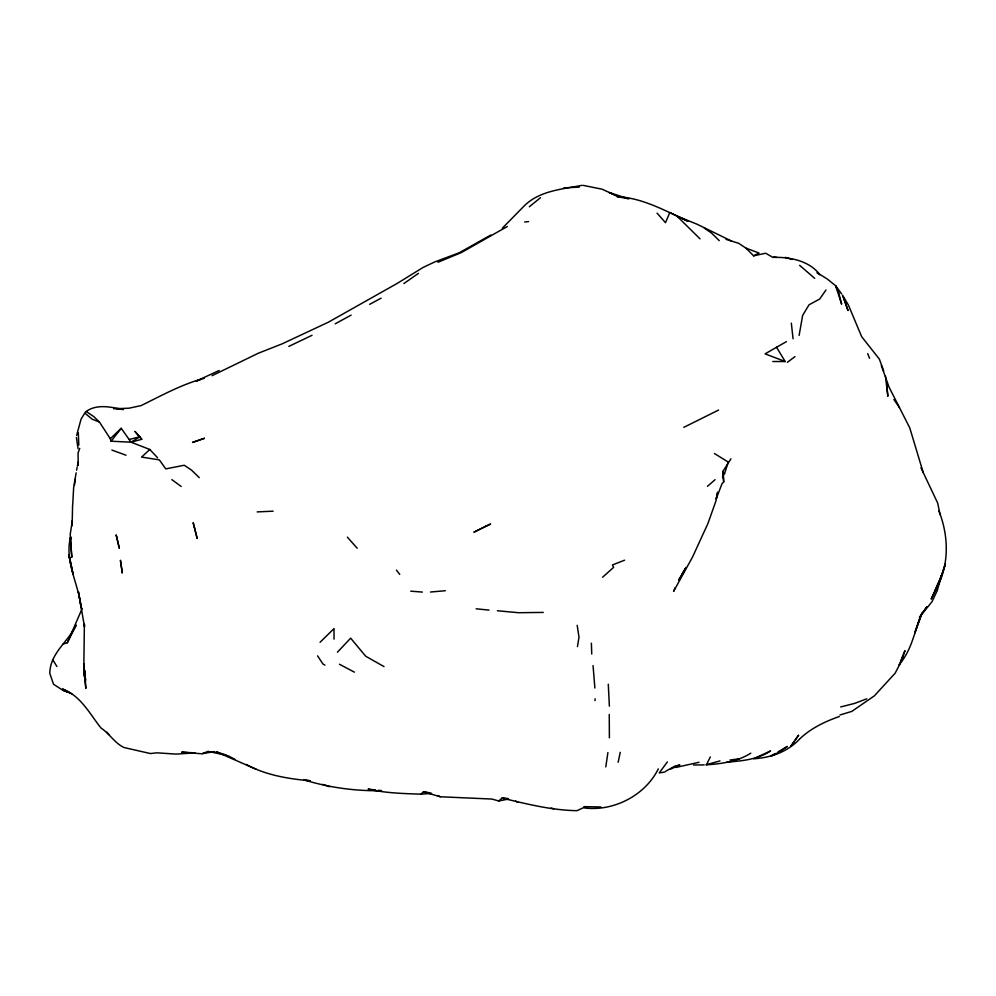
<?xml version="1.0" encoding="UTF-8"?>
<svg xmlns="http://www.w3.org/2000/svg" width="996" height="996" viewBox="0 0 996 996"><rect width="100%" height="100%" fill="white"/><g stroke="black" fill="none" stroke-linecap="round" stroke-linejoin="round"><path stroke-width="1.49" d="M70.392 537.877L71.787 557.113L70.392 537.877C64.479 561.906 78.858 584.428 81.199 607.996L78.447 591.885L84.498 626.733L84.411 624.181M72.596 504.91L72.135 525.689L72.347 520.734L70.255 534.117L70.367 539.907L71.438 537.28M609.253 714.418L609.39 737.837M84.735 670.843L85.83 688.448L83.714 668.266L84.523 676.545L84.311 670.408M72.745 504.262L73.654 487.567L76.157 472.826M84.112 663.822L83.813 668.465L85.581 680.318L84.635 670.109M84.087 664.27L83.813 668.465L84.374 624.293M594.973 700.661L595.11 698.756M722.561 477.632L723.308 470.772L730.927 458.832M74.501 485.189L75.21 479.176M607.909 752.54L605.792 766.883M620.247 752.329L618.143 762.301M577.443 646.628L579 637.203L577.182 625.314M76.63 470.149L77.09 467.473M799.128 335.415L802.627 315.433L809.013 304.826L819.696 299.024L825.983 290.01M939.353 580.892L931.173 599.094L938.02 585.449L941.618 575.227L937.385 590.018M63.134 644.076L67.33 642.731L76.206 625.052C68.214 641.847 50.049 653.015 49.8 673.408L53.535 684.252L62.91 690.315L69.882 692.78M77.315 466.128L78.348 461.771M76.667 435.364L81.049 419.154L85.544 411.883C96.849 403.442 110.718 407.215 123.342 409.393L120.429 409.319M724.49 474.096L728.25 462.044L714.443 453.529M79.742 448.349L78.062 453.043L78.211 465.456M937.149 590.79L932.019 601.696L919.395 617.296M82.245 608.357L67.33 642.731M675.201 587.615L673.62 591.363L692.606 556.901L707.919 523.51L715.813 501.324L717.655 492.124L716.249 498.784L721.963 483.832L723.694 481.977L723.308 470.772M941.618 575.227L934.808 591.201C949.574 567.01 949.126 536.558 938.842 510.836M901.953 657.721L904.966 650.674L901.654 660.746L895.13 673.209L874.413 695.806L851.829 711.393L839.952 714.979M899.612 664.083L902.812 657.049L900.509 660.933M686.057 567.459L678.948 579.846M710.335 756.923L706.488 764.654L719.984 760.919M678.899 579.834L680.33 577.356M681.762 574.879L685.348 568.691L678.849 580.008M898.94 664.768C912.137 650.189 914.465 630.294 922.122 613.05L914.776 632.958L920.678 615.59L926.977 606.689L920.914 615.005M667.37 761.915L659.24 772.933L664.942 771.987M141.768 439.286L135.008 431.48L141.768 439.286L131.049 442.199L111.116 441.216L121.226 428.28L131.049 442.199L149.811 449.482L157.605 457.787M337.432 652.206L350.654 638.162L365.681 656.215L384.008 666.585M658.294 768.887C645.109 795.779 612.615 812.114 583.295 807.781L577.058 810.669C551.51 810.283 526.685 803.959 502.021 798.082L498.784 800.971L491.887 799.053L440.269 796.763L423.425 791.87L420.91 794.186C403.467 793.538 385.44 793.14 368.097 789.106L375.542 789.977M320.065 642.296L334.009 628.576L334.034 639.146M111.116 441.216L110.307 438.738L121.226 428.28M502.295 228.246L523.025 207.131C538.288 190.796 561.657 189.302 582.038 185.331M149.811 449.482L141.594 457.089L159.323 459.878L165.772 468.879L184.285 465.257L191.606 470.199L199.275 477.632M602.592 577.244L613.598 567.371L612.453 564.956L624.554 560.2M707.446 486.309L715.091 479.674M800.261 738.422C811.242 728.088 825.248 721.44 839.342 716.51M529.324 206.782L540.442 197.718M799.763 738.945C787.649 751.781 771.004 757.732 753.673 758.778M787.363 362.332L795.007 356.593M403.866 283.561L418.445 273.365M778.2 752.827L787.251 746.49L777.988 751.918M507.313 226.49L461.422 252.523L438.028 262.247M131.049 442.199L140.125 436.634L129.418 439.46M351.127 315.11L335.204 323.837M775.349 753.474L771.377 755.802L777.639 753.138L770.842 756.014M776.556 347.255L765.102 353.866L785.172 361.523L776.556 347.255L786.404 341.653M665.714 771.253L674.641 766.235M369.628 304.353L381.144 298.14M212.024 375.704L258.4 353.194L281.868 343.969L328.344 322.218L397.205 283.412L423.337 267.302L434.654 261.973L459.281 252.76L490.854 235.006M745.954 248.129L753.648 255.835L759.002 253.034L745.954 248.129L738.646 243.285L726.022 239.351M288.84 346.396L312.047 335.303M705.915 764.841C721.478 763.857 737.351 761.679 750.797 753.175M683.829 427.334L718.564 410.066M755.08 758.118L770.531 750.934C757.682 759.674 741.796 760.869 726.756 762.201M670.308 769.261L679.882 764.928L675.437 765.961M219.17 370.475L196.399 381.045L200.383 379.688M866.781 698.806L854.506 703.437L840.686 706.936M204.217 378.343C181.857 384.219 161.713 395.474 141.121 405.596L129.019 408.198L113.669 408.783M699.055 762.276L675.798 767.468M753.648 255.835L765.663 253.221L772.884 257.391C789.591 256.856 809.188 260.579 819.932 274.709L817.044 272.68L827.153 278.93L835.607 285.703L841.608 293.907M498.784 800.971L507.823 799.203M214.389 751.631L202.288 753.661L208.027 751.358L226.117 755.242M729.993 760.035L739.804 758.74M150.558 753.536L156.945 752.839L176.13 754.097L194.967 752.889L181.658 752.154L201.727 753.773M524.693 221.996L528.59 221.61M430.496 592.022L445.312 590.728M420.91 794.186L431.617 793.364M563.823 187.858L579.174 187.148M257.205 511.907L273.128 511.172M543.243 612.416L518.655 612.714L497.39 610.76M693.565 765.003L704.172 764.891M772.796 361.511L785.172 361.523M583.843 806.648L600.862 806.959M507.898 798.443L502.021 798.082L508.558 799.141M410.738 591.163L422.354 592.085M476.138 608.805L489.011 610.1M309.843 780.677L304.017 779.918C329.153 787.537 355.373 791.222 381.505 790.662L378.53 790.314M310.08 780.814C288.23 778.797 265.82 775.187 246.249 764.492M428.977 792.654L423.425 791.87L431.119 793.476M773.768 256.956L776.805 257.429M583.233 185.381L602.02 189.178L616.661 195.839M627.517 198.615L616.997 196.598C642.644 197.893 665.303 210.803 688.074 221.324L669.81 212.484L665.49 222.706L657.061 213.107M150.197 753.499L124.139 747.56M551.062 808.105L553.776 808.789M785.246 257.354L792.181 259.47M62.91 690.315L68.6 692.282L62.511 688.983C80.9 695.918 89.478 713.51 100.907 727.927C109.261 733.467 114.378 742.593 123.38 747.237M629.011 198.914L609.116 192.527L616.835 195.963M322.716 784.412L329.676 786.728M226.179 755.08L216.07 751.719L256.047 769.173M111.876 450.068L126.031 455.222M110.307 438.738L99.476 422.117L92.105 419.142L85.295 413.477M66.047 691.286L71.724 693.776M171.847 479.624L181.185 486.484M437.904 795.58L440.269 796.763M227.623 755.566L234.77 759.251M515.604 801.133L517.995 802.39M339.462 664.245L354.439 672.163M731.711 241.156L697.088 224.237L676.944 216.095L700.014 238.841M324.908 665.129L322.853 663.909L317.587 655.854M86.652 411.759L93.985 416.764L99.476 422.117M704.247 228.009L711.592 233.139L719.261 240.634M814.703 278.332L799.626 265.347M357.19 548.223L347.367 537.168M106.871 732.16L108.85 734.538M396.42 570.098L399.732 574.418M893.898 399.508L899.45 407.551L909.796 427.981L923.068 472.079M52.713 659.676L56.909 666.486M899.45 407.551L889.055 387.133L881.348 365.557M920.964 467.771L937.697 503.117L940.062 514.559M867.715 353.63L869.545 358.286M883.676 370.948L879.356 359.095L861.677 336.71L848.418 305.062L842.479 295.177L848.044 310.59L843.214 296.484M68.973 554.809L73.069 574.119L68.973 554.809L70.343 562.84M76.393 437.468L78.037 448.623M885.481 376.227L887.872 396.284L886.689 384.332M593.056 665.565L594.886 688.024M791.334 323.165L793.053 338.752M722.698 471.618L723.694 481.977M608.282 684.215L609.378 706.152M78.311 432.812L78.809 445.063M591.387 643.217L591.736 654.036M945.353 564.184L939.738 580.867L945.353 564.184M798.531 735.334L790.924 746.104L798.531 735.334M485.538 526.374L473.859 532.213L490.605 524.02L485.538 526.374M204.392 438.327L192.589 442.386L204.392 438.327M123.342 409.393L116.719 408.721L123.454 409.406M838.732 292.986L835.607 285.703L841.645 304.178L838.732 292.986M194.394 527.17L193.149 522.701L197.146 538.45L194.394 527.17M116.669 536.969L116.109 534.864L119.321 548.286L116.669 536.969M122.184 571.978L120.429 560.262L122.284 573.061L122.184 571.978"/></g></svg>
